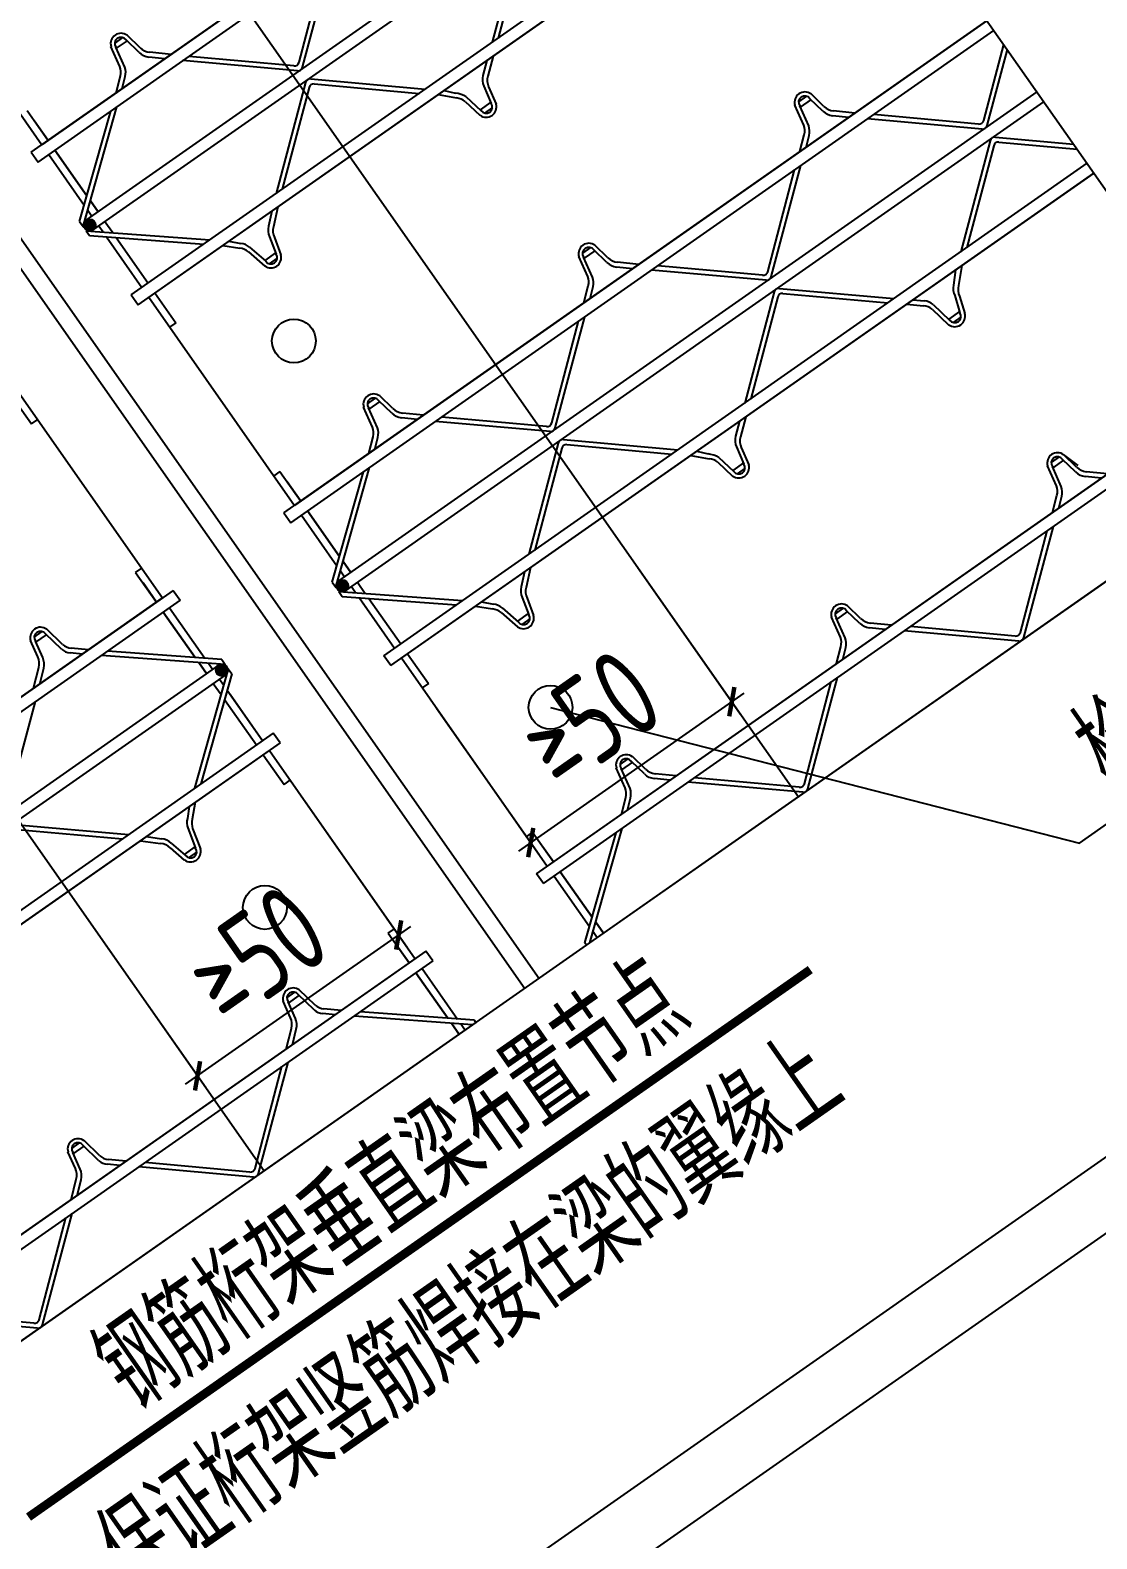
# Model space of a CAD drawing. Header units: millimetres. Extents: x 1089227 to 13101469, y 618865 to 10240562.
# Drawn here: x 2922313 to 2927121, y 4910972 to 4917773 of the extents above; entities that cross this region are included whole.
import ezdxf

# ---------------------------------------------------------------- set-up
doc = ezdxf.new("R2010")
doc.units = ezdxf.units.MM
doc.header["$LTSCALE"] = 1000
doc.header["$PDMODE"] = 3
doc.header["$PDSIZE"] = 200
doc.layers.get('0').update_dxf_attribs({"linetype": 'CONTINUOUS'})
doc.layers.get('Defpoints').update_dxf_attribs({"linetype": 'CONTINUOUS'})
for name, color, linetype in [('DIM', 3, 'CONTINUOUS'), ('文字', 7, 'CONTINUOUS'), ('钢筋桁架', 53, 'CONTINUOUS')]:
    doc.layers.add(name, color=color, linetype=linetype)
doc.styles.add('TSSD_Dimension', font='tssdeng.shx', dxfattribs={"width": 0.75, "bigfont": 'Hztxt.shx'})
doc.styles.add('TSSD_Norm', font='Tssdeng.shx', dxfattribs={"width": 0.7, "bigfont": 'hztxt.shx'})
doc.dimstyles.new('TSSD_100_1', dxfattribs={"dimtxt": 3.5, "dimasz": 1, "dimexe": 1, "dimexo": 2.5, "dimgap": 1, "dimtad": 1, "dimdec": 0, "dimlfac": 100, "dimzin": 0, "dimdsep": 46, "dimtxsty": 'TSSD_Dimension', "dimblk": 'ARCHTICK', "dimblk1": 'ARCHTICK', "dimblk2": 'ARCHTICK', "dimcen": 0, "dimdle": 1, "dimclrt": 7, "dimadec": 0, "dimazin": 0, "dimtfac": 1, "dimtdec": 0, "dimtix": 1, "dimtmove": 2, "dimatfit": 3, "dimfxl": 0, "dimtolj": 1, "dimtzin": 0, "dimarcsym": 0})

# ---------------------------------------------------------------- blocks, each defined once
blk = doc.blocks.new('_ArchTick')
at = {"color": 0, "linetype": 'ByBlock', "const_width": 0.3}
blk.add_lwpolyline([(-0.71, -0.71), (0.71, 0.71)], dxfattribs=at)
blk = doc.blocks.new('*D2435')
at = {"layer": 'Defpoints', "color": 0, "transparency": 16777216}
for p in [(1842377, 3618), (1844037, 3618), (1844037, 2408)]:
    blk.add_point(p, dxfattribs=at)
at = {"layer": 'DIM', "color": 0, "lineweight": -2, "transparency": 16777216}
for p, q in [((1842377, 3518), (1842377, 2308)), ((1844037, 3518), (1844037, 2308)), ((1842277, 2408), (1844137, 2408))]:
    blk.add_line(p, q, dxfattribs=at)
at = {"layer": 'DIM', "color": 0, "lineweight": -2, "transparency": 16777216, "xscale": 100, "yscale": 100, "zscale": 100, "rotation": 180}
blk.add_blockref('_ArchTick', (1842377, 2408), dxfattribs=at)
at = {"layer": 'DIM', "color": 0, "lineweight": -2, "transparency": 16777216, "xscale": 100, "yscale": 100, "zscale": 100}
blk.add_blockref('_ArchTick', (1844037, 2408), dxfattribs=at)
at = {"layer": 'DIM', "color": 7, "transparency": 16777216, "insert": (1843172, 2855), "char_height": 600, "attachment_point": 5, "style": 'TSSD_Dimension'}
blk.add_mtext('\\A1;≥50', dxfattribs=at)
blk = doc.blocks.new('*D2436')
at = {"layer": 'Defpoints', "color": 0, "transparency": 16777216}
for p in [(1845127, 3618), (1846787, 3618), (1845127, 2408)]:
    blk.add_point(p, dxfattribs=at)
at = {"layer": 'DIM', "color": 0, "lineweight": -2, "transparency": 16777216}
for p, q in [((1845127, 3518), (1845127, 2308)), ((1846787, 3518), (1846787, 2308)), ((1846887, 2408), (1845027, 2408))]:
    blk.add_line(p, q, dxfattribs=at)
at = {"layer": 'DIM', "color": 0, "lineweight": -2, "transparency": 16777216, "xscale": 100, "yscale": 100, "zscale": 100, "rotation": 180}
blk.add_blockref('_ArchTick', (1845127, 2408), dxfattribs=at)
at = {"layer": 'DIM', "color": 0, "lineweight": -2, "transparency": 16777216, "xscale": 100, "yscale": 100, "zscale": 100}
blk.add_blockref('_ArchTick', (1846787, 2408), dxfattribs=at)
at = {"layer": 'DIM', "color": 7, "transparency": 16777216, "insert": (1845931, 2868), "char_height": 600, "attachment_point": 5, "style": 'TSSD_Dimension'}
blk.add_mtext('\\A1;≥50', dxfattribs=at)
blk = doc.blocks.new('支座钢筋')
at = {"layer": '钢筋桁架'}
h = blk.add_hatch(color=256, dxfattribs=at)
edge = h.paths.add_edge_path()
edge.add_arc((1845079, 7538.701), 40.319, 0, 360)
h = blk.add_hatch(color=256, dxfattribs=at)
edge = h.paths.add_edge_path()
edge.add_arc((1844085.191, 4560.886), 40.319, 0, 360)
h = blk.add_hatch(color=256, dxfattribs=at)
edge = h.paths.add_edge_path()
edge.add_arc((1845079, 4560.886), 40.319, 0, 360)
at = {"layer": 'DIM'}
for p, q in [((1850842.626, 6038.568), (1850842.626, 1235.911)), ((1845760.914, 3079.56), (1848163.705, 276.94)), ((1848163.705, 276.94), (1849375.321, 276.94))]:
    blk.add_line(p, q, dxfattribs=at)
at = {"layer": 'DIM', "const_width": 58.776}
blk.add_lwpolyline([(1846182.547, 619.861), (1839729.451, 619.861)], dxfattribs=at)
at = {"layer": '钢筋桁架'}
for p, q in [((1842377.194, 11323.827), (1842377.194, 1623.39)), ((1844528.59, 11323.827), (1844528.59, 1623.39)), ((1844646.14, 11323.827), (1844646.14, 1623.39)), ((1846786.997, 11323.827), (1846786.997, 1623.39)), ((1845126.844, 9798.169), (1845126.844, 8168.055)), ((1845126.844, 9798.169), (1845126.844, 8168.055)), ((1845177.622, 8414.245), (1845177.622, 8168.055)), ((1845862.201, 8299.14), (1845890.153, 8444.923)), ((1845886.293, 8276.615), (1845914.257, 8422.445)), ((1846001.395, 8414.245), (1845912.251, 8414.245)), ((1845989.4, 8449.726), (1845924.162, 8449.726)), ((1846022.288, 8302.594), (1845999.305, 8422.445)), ((1846046.386, 8325.088), (1846023.41, 8444.923)), ((1845177.622, 8168.055), (1845177.622, 8327.038)), ((1845038.681, 8168.055), (1845038.681, 8087.417)), ((1845038.681, 8168.055), (1850842.626, 8168.055)), ((1850842.626, 8168.055), (1845126.844, 8168.055)), ((1845738.619, 8168.055), (1845828.028, 8245.224)), ((1845788.912, 8168.055), (1845852.187, 8222.757)), ((1846141.644, 8168.055), (1846058.447, 8239.98)), ((1846191.937, 8168.055), (1846082.613, 8262.412)), ((1845038.257, 7556.283), (1845688.303, 8087.417)), ((1845038.257, 7597.409), (1845637.645, 8087.417)), ((1845038.681, 8087.417), (1850842.626, 8087.417)), ((1845126.844, 8087.417), (1845126.844, 7669.83)), ((1845126.844, 8087.417), (1845126.844, 7669.83)), ((1845126.844, 8087.417), (1845126.844, 7669.83)), ((1845177.622, 7711.342), (1845177.622, 8087.417)), ((1845177.622, 8087.417), (1845177.622, 7711.342)), ((1846827.97, 7586.833), (1846233.756, 8087.417)), ((1846827.93, 7628.137), (1846284.414, 8087.417)), ((1846870.66, 7586.833), (1847464.873, 8087.417)), ((1846870.7, 7628.137), (1847414.216, 8087.417)), ((1845177.622, 7579.02), (1845177.622, 7670.155)), ((1845177.622, 7670.155), (1845177.622, 7579.02)), ((1845038.257, 7597.409), (1845038.257, 7556.283)), ((1845079, 7579.02), (1850842.626, 7579.02)), ((1845126.844, 7628.665), (1845126.844, 7579.02)), ((1845126.844, 7628.665), (1845126.844, 7579.02)), ((1845126.844, 7628.665), (1845126.844, 7579.02)), ((1845038.257, 7521.118), (1845688.303, 6989.985)), ((1845038.257, 7521.118), (1845038.257, 7479.992)), ((1845038.257, 7479.992), (1845637.645, 6989.985)), ((1845079, 7498.381), (1850842.626, 7498.381)), ((1845126.844, 7498.381), (1845126.844, 7448.736)), ((1845126.844, 7498.381), (1845126.844, 7448.736)), ((1845126.844, 7498.381), (1845126.844, 7448.736)), ((1845177.622, 7498.381), (1845177.622, 7407.247)), ((1846827.97, 7490.568), (1846233.756, 6989.985)), ((1846827.93, 7449.264), (1846284.414, 6989.985)), ((1846870.66, 7490.568), (1847464.873, 6989.985)), ((1846870.7, 7449.264), (1847414.216, 6989.985)), ((1848611.105, 7490.568), (1848016.892, 6989.985)), ((1848611.065, 7449.264), (1848067.549, 6989.985)), ((1845126.844, 7407.571), (1845126.844, 6989.985)), ((1845126.844, 7407.571), (1845126.844, 6989.985)), ((1845126.844, 7407.571), (1845126.844, 6989.985)), ((1845177.622, 7366.059), (1845177.622, 6989.985)), ((1845038.681, 6989.985), (1850842.626, 6989.985)), ((1845038.681, 6989.985), (1845038.681, 6909.346)), ((1843986.568, 6909.346), (1843986.568, 6663.156)), ((1844037.347, 6909.346), (1844037.347, 5190.24)), ((1844037.347, 6909.346), (1844037.347, 5190.24)), ((1845038.681, 6909.346), (1850842.626, 6909.346)), ((1850842.626, 6909.346), (1845126.844, 6909.346)), ((1845126.844, 6909.346), (1845126.844, 5190.24)), ((1845126.844, 6909.346), (1845126.844, 5190.24)), ((1845177.622, 6909.346), (1845177.622, 6663.156)), ((1845738.619, 6909.346), (1845821.386, 6827.754)), ((1845788.912, 6909.346), (1845845.545, 6850.22)), ((1846141.644, 6909.346), (1846066.295, 6838.541)), ((1846191.937, 6909.346), (1846090.462, 6816.109)), ((1847515.19, 6909.346), (1847603.856, 6819.798)), ((1847565.482, 6909.346), (1847616.908, 6849.663)), ((1847918.215, 6909.346), (1847837.12, 6841.623)), ((1847968.507, 6909.346), (1847861.287, 6819.19)), ((1845855.56, 6773.838), (1845890.153, 6632.478)), ((1845879.651, 6796.363), (1845914.257, 6654.957)), ((1846030.137, 6775.927), (1845999.305, 6654.957)), ((1846054.235, 6753.433), (1846023.41, 6632.478)), ((1847638.029, 6765.883), (1847666.724, 6632.478)), ((1847662.121, 6788.408), (1847690.828, 6654.957)), ((1847800.962, 6779.008), (1847775.876, 6654.957)), ((1847825.06, 6756.515), (1847799.981, 6632.478)), ((1843986.568, 6663.156), (1844037.347, 6663.156)), ((1845177.622, 6663.156), (1845126.844, 6663.156)), ((1846001.395, 6663.156), (1845912.251, 6663.156)), ((1847777.534, 6663.156), (1847689.064, 6663.156)), ((1845989.4, 6627.675), (1845924.162, 6627.675)), ((1847765.971, 6627.675), (1847700.733, 6627.675)), ((1843117.804, 5347.273), (1843140.78, 5467.108)), ((1843141.902, 5324.779), (1843164.885, 5444.63)), ((1843162.795, 5436.43), (1843251.94, 5436.43)), ((1843174.79, 5471.911), (1843240.028, 5471.911)), ((1843277.898, 5298.8), (1843249.933, 5444.63)), ((1843301.989, 5321.325), (1843274.038, 5467.108)), ((1843986.568, 5436.43), (1843986.568, 5190.24)), ((1843986.568, 5436.43), (1844037.347, 5436.43)), ((1845177.622, 5436.43), (1845126.844, 5436.43)), ((1845177.622, 5436.43), (1845177.622, 5190.24)), ((1845862.201, 5321.325), (1845890.153, 5467.108)), ((1845886.293, 5298.8), (1845914.257, 5444.63)), ((1846001.395, 5436.43), (1845912.251, 5436.43)), ((1845989.4, 5471.911), (1845924.162, 5471.911)), ((1846022.288, 5324.779), (1845999.305, 5444.63)), ((1846046.386, 5347.273), (1846023.41, 5467.108)), ((1847638.772, 5321.325), (1847666.724, 5467.108)), ((1847662.864, 5298.8), (1847690.828, 5444.63)), ((1847777.534, 5436.43), (1847689.064, 5436.43)), ((1847765.971, 5471.911), (1847700.733, 5471.911)), ((1847798.859, 5324.779), (1847775.876, 5444.63)), ((1847822.957, 5347.273), (1847799.981, 5467.108)), ((1849421.907, 5321.325), (1849449.859, 5467.108)), ((1849445.999, 5298.8), (1849473.963, 5444.63)), ((1849561.686, 5436.43), (1849472.275, 5436.43)), ((1849549.106, 5471.911), (1849483.868, 5471.911)), ((1849581.994, 5324.779), (1849559.011, 5444.63)), ((1849606.092, 5347.273), (1849583.116, 5467.108)), ((1843986.568, 5190.24), (1843986.568, 5349.223)), ((1845177.622, 5190.24), (1845177.622, 5349.223)), ((1842972.254, 5190.24), (1843081.577, 5284.598)), ((1843022.546, 5190.24), (1843105.744, 5262.165)), ((1843375.279, 5190.24), (1843312.003, 5244.942)), ((1843425.571, 5190.24), (1843336.162, 5267.409)), ((1845738.619, 5190.24), (1845828.028, 5267.409)), ((1845788.912, 5190.24), (1845852.187, 5244.942)), ((1846141.644, 5190.24), (1846058.447, 5262.165)), ((1846191.937, 5190.24), (1846082.613, 5284.598)), ((1847515.19, 5190.24), (1847604.599, 5267.409)), ((1847565.482, 5190.24), (1847628.758, 5244.942)), ((1847918.215, 5190.24), (1847835.017, 5262.165)), ((1847968.507, 5190.24), (1847859.184, 5284.598)), ((1849298.325, 5190.24), (1849387.734, 5267.409)), ((1849348.618, 5190.24), (1849411.893, 5244.942)), ((1849701.35, 5190.24), (1849618.152, 5262.165)), ((1849751.643, 5190.24), (1849642.319, 5284.598)), ((1844125.51, 5190.24), (1838321.564, 5190.24)), ((1838321.564, 5190.24), (1844037.347, 5190.24)), ((1844125.51, 5109.602), (1838321.564, 5109.602)), ((1842336.22, 4609.018), (1842930.434, 5109.602)), ((1844125.934, 4578.468), (1843475.888, 5109.602)), ((1844125.934, 4619.594), (1843526.545, 5109.602)), ((1843986.568, 5109.602), (1843986.568, 4733.527)), ((1843986.568, 4733.527), (1843986.568, 5109.602)), ((1844037.347, 5109.602), (1844037.347, 4692.015)), ((1844037.347, 5109.602), (1844037.347, 4692.015)), ((1844125.51, 5190.24), (1844125.51, 5109.602)), ((1845038.257, 4619.594), (1845637.645, 5109.602)), ((1845038.257, 4578.468), (1845688.303, 5109.602)), ((1845038.681, 5190.24), (1850842.626, 5190.24)), ((1845038.681, 5190.24), (1845038.681, 5109.602)), ((1845038.681, 5109.602), (1850842.626, 5109.602)), ((1850842.626, 5190.24), (1845126.844, 5190.24)), ((1845126.844, 5109.602), (1845126.844, 4692.015)), ((1845126.844, 5109.602), (1845126.844, 4692.015)), ((1845177.622, 5109.602), (1845177.622, 4733.527)), ((1845177.622, 4733.527), (1845177.622, 5109.602)), ((1846827.97, 4609.018), (1846233.756, 5109.602)), ((1846827.93, 4650.322), (1846284.414, 5109.602)), ((1846870.66, 4609.018), (1847464.873, 5109.602)), ((1846870.7, 4650.322), (1847414.216, 5109.602)), ((1848611.105, 4609.018), (1848016.892, 5109.602)), ((1848611.065, 4650.322), (1848067.549, 5109.602)), ((1848653.795, 4609.018), (1849248.008, 5109.602)), ((1848653.835, 4650.322), (1849197.351, 5109.602)), ((1850394.24, 4609.018), (1849800.027, 5109.602)), ((1850394.2, 4650.322), (1849850.684, 5109.602)), ((1850436.93, 4609.018), (1850842.626, 4950.789)), ((1850436.97, 4650.322), (1850842.626, 4993.108)), ((1844085.191, 4601.205), (1838321.564, 4601.205)), ((1843986.568, 4692.34), (1843986.568, 4601.205)), ((1843986.568, 4601.205), (1843986.568, 4692.34)), ((1844037.347, 4650.85), (1844037.347, 4601.205)), ((1844037.347, 4650.85), (1844037.347, 4601.205)), ((1844125.934, 4619.594), (1844125.934, 4578.468)), ((1845038.257, 4619.594), (1845038.257, 4578.468)), ((1845079, 4601.205), (1850842.626, 4601.205)), ((1845126.844, 4650.85), (1845126.844, 4601.205)), ((1845126.844, 4650.85), (1845126.844, 4601.205)), ((1845177.622, 4692.34), (1845177.622, 4601.205)), ((1845177.622, 4601.205), (1845177.622, 4692.34)), ((1844085.191, 4520.566), (1838321.564, 4520.566)), ((1842336.22, 4512.753), (1842930.434, 4012.17)), ((1844125.934, 4543.303), (1843475.888, 4012.17)), ((1844125.934, 4502.177), (1843526.545, 4012.17)), ((1843986.568, 4520.566), (1843986.568, 4429.432)), ((1844037.347, 4520.566), (1844037.347, 4470.921)), ((1844037.347, 4520.566), (1844037.347, 4470.921)), ((1844125.934, 4543.303), (1844125.934, 4502.177)), ((1845038.257, 4543.303), (1845688.303, 4012.17)), ((1845038.257, 4543.303), (1845038.257, 4502.177)), ((1845038.257, 4502.177), (1845637.645, 4012.17)), ((1845079, 4520.566), (1850842.626, 4520.566)), ((1845126.844, 4520.566), (1845126.844, 4470.921)), ((1845126.844, 4520.566), (1845126.844, 4470.921)), ((1845177.622, 4520.566), (1845177.622, 4429.432)), ((1846827.97, 4512.753), (1846233.756, 4012.17)), ((1846870.66, 4512.753), (1847464.873, 4012.17)), ((1848611.105, 4512.753), (1848016.892, 4012.17)), ((1848653.795, 4512.753), (1849248.008, 4012.17)), ((1850394.24, 4512.753), (1849800.027, 4012.17)), ((1850436.93, 4512.753), (1850842.626, 4170.982)), ((1842336.261, 4471.449), (1842879.777, 4012.17)), ((1843986.568, 4388.244), (1843986.568, 4012.17)), ((1844037.347, 4429.756), (1844037.347, 4012.17)), ((1844037.347, 4429.756), (1844037.347, 4012.17)), ((1844037.347, 4394.609), (1844037.347, 4012.17)), ((1845126.844, 4429.756), (1845126.844, 4012.17)), ((1845126.844, 4429.756), (1845126.844, 4012.17)), ((1845126.844, 4394.609), (1845126.844, 4012.17)), ((1845177.622, 4388.244), (1845177.622, 4012.17)), ((1846827.93, 4471.449), (1846284.414, 4012.17)), ((1846870.7, 4471.449), (1847414.216, 4012.17)), ((1848611.065, 4471.449), (1848067.549, 4012.17)), ((1848653.835, 4471.449), (1849197.351, 4012.17)), ((1850394.2, 4471.449), (1849850.684, 4012.17)), ((1850436.97, 4471.449), (1850842.626, 4128.663)), ((1844125.51, 4012.17), (1838321.564, 4012.17)), ((1844125.51, 3931.531), (1844125.51, 4012.17)), ((1845038.681, 4012.17), (1850842.626, 4012.17)), ((1845038.681, 3931.531), (1845038.681, 4012.17)), ((1844125.51, 3931.531), (1838321.564, 3931.531)), ((1838321.564, 3931.531), (1844037.347, 3931.531)), ((1842972.254, 3931.531), (1843073.729, 3838.294)), ((1843022.546, 3931.531), (1843097.895, 3860.726)), ((1843375.279, 3931.531), (1843318.645, 3872.405)), ((1843425.571, 3931.531), (1843342.804, 3849.939)), ((1843986.568, 3931.531), (1843986.568, 3685.341)), ((1844037.347, 3931.531), (1844037.347, 2212.425)), ((1844037.347, 3931.531), (1844037.347, 2212.425)), ((1845038.681, 3931.531), (1850842.626, 3931.531)), ((1845126.844, 3931.531), (1845126.844, 2212.425)), ((1845126.844, 3931.531), (1845126.844, 2212.425)), ((1850842.626, 3931.531), (1845126.844, 3931.531)), ((1845177.622, 3931.531), (1845177.622, 3685.341)), ((1845738.619, 3931.531), (1845821.386, 3849.939)), ((1845788.912, 3931.531), (1845845.545, 3872.405)), ((1846141.644, 3931.531), (1846066.295, 3860.726)), ((1846191.937, 3931.531), (1846090.462, 3838.294)), ((1847515.19, 3931.531), (1847603.856, 3841.983)), ((1847565.482, 3931.531), (1847616.908, 3871.848)), ((1847918.215, 3931.531), (1847837.12, 3863.808)), ((1847968.507, 3931.531), (1847861.287, 3841.375)), ((1849298.325, 3931.531), (1849385.002, 3857.666)), ((1849348.618, 3931.531), (1849409.161, 3880.133)), ((1849701.35, 3931.531), (1849630.585, 3855.466)), ((1849751.643, 3931.531), (1849657.078, 3833.034)), ((1843109.955, 3775.618), (1843140.78, 3654.663)), ((1843134.054, 3798.112), (1843164.885, 3677.142)), ((1843284.539, 3818.548), (1843249.933, 3677.142)), ((1843308.631, 3796.023), (1843274.038, 3654.663)), ((1845855.56, 3796.023), (1845890.153, 3654.663)), ((1845879.651, 3818.548), (1845914.257, 3677.142)), ((1846030.137, 3798.112), (1845999.305, 3677.142)), ((1846054.235, 3775.618), (1846023.41, 3654.663)), ((1847638.029, 3788.068), (1847666.724, 3654.663)), ((1847662.121, 3810.593), (1847690.828, 3677.142)), ((1847800.962, 3801.193), (1847775.876, 3677.142)), ((1847825.06, 3778.7), (1847799.981, 3654.663)), ((1849419.175, 3803.751), (1849449.859, 3654.663)), ((1849443.266, 3826.276), (1849473.963, 3677.142)), ((1849596.753, 3792.852), (1849559.011, 3677.142)), ((1843162.795, 3685.341), (1843251.94, 3685.341)), ((1843986.568, 3685.341), (1844037.347, 3685.341)), ((1845177.622, 3685.341), (1845126.844, 3685.341)), ((1846001.395, 3685.341), (1845912.251, 3685.341)), ((1847777.534, 3685.341), (1847689.064, 3685.341)), ((1849561.686, 3685.341), (1849472.275, 3685.341)), ((1849620.851, 3770.358), (1849583.116, 3654.663)), ((1843174.79, 3649.86), (1843240.028, 3649.86)), ((1845989.4, 3649.86), (1845924.162, 3649.86)), ((1847765.971, 3649.86), (1847700.733, 3649.86)), ((1849549.106, 3649.86), (1849483.868, 3649.86)), ((1841341.233, 2369.458), (1841364.21, 2489.293)), ((1841365.332, 2346.964), (1841388.314, 2466.815)), ((1841386.656, 2458.615), (1841475.126, 2458.615)), ((1841398.219, 2494.096), (1841463.457, 2494.096)), ((1841501.327, 2320.985), (1841473.362, 2466.815)), ((1841525.418, 2343.51), (1841497.467, 2489.293)), ((1843117.804, 2369.458), (1843140.78, 2489.293)), ((1843141.902, 2346.964), (1843164.885, 2466.815)), ((1843162.795, 2458.615), (1843251.94, 2458.615)), ((1843174.79, 2494.096), (1843240.028, 2494.096)), ((1843277.898, 2320.985), (1843249.933, 2466.815)), ((1843301.989, 2343.51), (1843274.038, 2489.293)), ((1843986.568, 2458.615), (1843986.568, 2212.425)), ((1843986.568, 2458.615), (1844037.347, 2458.615)), ((1845177.622, 2458.615), (1845126.844, 2458.615)), ((1845177.622, 2458.615), (1845177.622, 2212.425)), ((1845862.201, 2343.51), (1845890.153, 2489.293)), ((1845886.293, 2320.985), (1845914.257, 2466.815)), ((1846001.395, 2458.615), (1845912.251, 2458.615)), ((1845989.4, 2494.096), (1845924.162, 2494.096)), ((1846022.288, 2346.964), (1845999.305, 2466.815)), ((1846046.386, 2369.458), (1846023.41, 2489.293)), ((1847638.772, 2343.51), (1847666.724, 2489.293)), ((1847662.864, 2320.985), (1847690.828, 2466.815)), ((1847777.534, 2458.615), (1847689.064, 2458.615)), ((1847765.971, 2494.096), (1847700.733, 2494.096)), ((1847798.859, 2346.964), (1847775.876, 2466.815)), ((1847822.957, 2369.458), (1847799.981, 2489.293)), ((1849421.907, 2343.51), (1849449.859, 2489.293)), ((1849445.999, 2320.985), (1849473.963, 2466.815)), ((1849561.686, 2458.615), (1849472.275, 2458.615)), ((1849549.106, 2494.096), (1849483.868, 2494.096)), ((1849581.994, 2346.964), (1849559.011, 2466.815)), ((1849606.092, 2369.458), (1849583.116, 2489.293)), ((1849620.851, 2373.598), (1849583.116, 2489.293)), ((1843986.568, 2212.425), (1843986.568, 2371.408)), ((1845177.622, 2212.425), (1845177.622, 2371.408)), ((1841195.683, 2212.425), (1841305.007, 2306.783)), ((1841245.976, 2212.425), (1841329.173, 2284.35)), ((1841598.708, 2212.425), (1841535.433, 2267.127)), ((1841649.001, 2212.425), (1841559.591, 2289.594)), ((1842972.254, 2212.425), (1843081.577, 2306.783)), ((1843022.546, 2212.425), (1843105.744, 2284.35)), ((1843375.279, 2212.425), (1843312.003, 2267.127)), ((1843425.571, 2212.425), (1843336.162, 2289.594)), ((1845738.619, 2212.425), (1845828.028, 2289.594)), ((1845788.912, 2212.425), (1845852.187, 2267.127)), ((1846141.644, 2212.425), (1846058.447, 2284.35)), ((1846191.937, 2212.425), (1846082.613, 2306.783)), ((1847515.19, 2212.425), (1847604.599, 2289.594)), ((1847565.482, 2212.425), (1847628.758, 2267.127)), ((1847918.215, 2212.425), (1847835.017, 2284.35)), ((1847968.507, 2212.425), (1847859.184, 2306.783)), ((1849298.325, 2212.425), (1849387.734, 2289.594)), ((1849348.618, 2212.425), (1849411.893, 2267.127)), ((1849701.35, 2212.425), (1849618.152, 2284.35)), ((1849751.643, 2212.425), (1849642.319, 2306.783)), ((1844125.51, 2212.425), (1838321.564, 2212.425)), ((1838321.564, 2212.425), (1844037.347, 2212.425)), ((1844125.51, 2131.787), (1844125.51, 2212.425)), ((1845038.681, 2212.425), (1850842.626, 2212.425)), ((1845038.681, 2131.787), (1845038.681, 2212.425)), ((1850842.626, 2212.425), (1845126.844, 2212.425)), ((1844125.51, 2131.787), (1838321.564, 2131.787)), ((1840510.396, 1631.203), (1839916.182, 2131.787)), ((1840510.355, 1672.507), (1839966.839, 2131.787)), ((1840553.085, 1631.203), (1841147.299, 2131.787)), ((1840553.126, 1672.507), (1841096.642, 2131.787)), ((1842293.531, 1631.203), (1841699.317, 2131.787)), ((1842293.49, 1672.507), (1841749.974, 2131.787)), ((1842336.22, 1631.203), (1842930.434, 2131.787)), ((1842336.261, 1672.507), (1842879.777, 2131.787)), ((1844098.107, 1623.39), (1843475.888, 2131.787)), ((1844125.934, 1641.779), (1843526.545, 2131.787)), ((1843986.568, 1755.712), (1843986.568, 2131.787)), ((1843986.568, 2131.787), (1843986.568, 1755.712)), ((1844037.347, 2131.787), (1844037.347, 1714.2)), ((1844037.347, 2131.787), (1844037.347, 1714.2)), ((1844037.347, 2131.787), (1844037.347, 1714.2)), ((1845038.257, 1641.779), (1845637.645, 2131.787)), ((1845038.681, 2131.787), (1850842.626, 2131.787)), ((1845066.084, 1623.39), (1845688.303, 2131.787)), ((1845126.844, 2131.787), (1845126.844, 1714.2)), ((1845126.844, 2131.787), (1845126.844, 1714.2)), ((1845126.844, 2131.787), (1845126.844, 1714.2)), ((1845177.622, 1755.712), (1845177.622, 2131.787)), ((1845177.622, 2131.787), (1845177.622, 1755.712)), ((1846827.97, 1631.203), (1846233.756, 2131.787)), ((1846827.93, 1672.507), (1846284.414, 2131.787)), ((1846870.66, 1631.203), (1847464.873, 2131.787)), ((1846870.7, 1672.507), (1847414.216, 2131.787)), ((1848611.105, 1631.203), (1848016.892, 2131.787)), ((1848611.065, 1672.507), (1848067.549, 2131.787)), ((1848653.795, 1631.203), (1849248.008, 2131.787)), ((1848653.835, 1672.507), (1849197.351, 2131.787)), ((1843986.568, 1623.39), (1843986.568, 1714.525)), ((1843986.568, 1714.525), (1843986.568, 1623.39)), ((1844037.347, 1673.035), (1844037.347, 1623.39)), ((1844037.347, 1673.035), (1844037.347, 1623.39)), ((1844037.347, 1673.035), (1844037.347, 1623.39)), ((1844125.51, 1623.39), (1844125.934, 1641.779)), ((1845038.681, 1623.39), (1845038.257, 1641.779)), ((1845126.844, 1673.035), (1845126.844, 1623.39)), ((1845126.844, 1673.035), (1845126.844, 1623.39)), ((1845126.844, 1673.035), (1845126.844, 1623.39)), ((1845177.622, 1623.39), (1845177.622, 1714.525)), ((1845177.622, 1714.525), (1845177.622, 1623.39)), ((1838321.564, 1623.39), (1844037.347, 1623.39)), ((1844125.51, 1623.39), (1838321.564, 1623.39)), ((1842377.194, 1623.39), (1850842.626, 1623.39)), ((1845038.681, 1623.39), (1850842.626, 1623.39)), ((1850842.626, 1623.39), (1845126.844, 1623.39)), ((1841668.554, -1564.27), (1850450.483, -1564.27)), ((1842273.232, -1987.452), (1849857.883, -1987.452))]:
    blk.add_line(p, q, dxfattribs=at)
for centre, radius in [((1845079, 7538.701), 40.319), ((1845760.914, 6104.662), 148.138), ((1844085.191, 4560.886), 40.319), ((1845079, 4560.886), 40.319), ((1843403.277, 3079.56), 148.138), ((1845760.914, 3079.56), 148.138)]:
    blk.add_circle(centre, radius, dxfattribs=at)
for centre, radius, start, end in [((1845956.781, 8422.445), 69.763, 18.7964027, 161.2035973), ((1845956.781, 8422.445), 42.524, 0, 180), ((1845756.022, 8328.651), 110.204, 310.7974792, 344.4671797), ((1845780.114, 8306.126), 110.204, 310.8437833, 344.4671797), ((1846130.52, 8323.349), 110.204, 190.8552953, 229.1562167), ((1846154.619, 8345.84), 110.204, 190.8537792, 229.2025208), ((1846849.315, 7653.35), 33.061, 229.6961178, 310.3038822), ((1846849.315, 7612.081), 33.061, 229.7886035, 310.2113965), ((1846849.315, 7424.051), 33.061, 49.6961178, 130.3038822), ((1846849.315, 7465.32), 33.061, 49.7886035, 130.2113965), ((1845773.472, 6766.851), 110.204, 15.5328203, 49.1562167), ((1846138.369, 6755.172), 110.204, 130.8437833, 169.1447047), ((1847517.644, 6729.082), 156.183, 22.3244453, 50.5382876), ((1847909.194, 6758.254), 110.204, 130.8437833, 169.1447047), ((1845749.381, 6744.326), 110.204, 15.5328203, 49.2025208), ((1846162.468, 6732.682), 110.204, 130.7974792, 169.1462208), ((1847531.85, 6736.371), 110.204, 15.5328203, 49.2025208), ((1847933.293, 6735.763), 110.204, 130.7974792, 169.1462208), ((1845956.781, 6654.957), 69.763, 198.7964027, 341.2035973), ((1845956.781, 6654.957), 42.524, 180, 0), ((1847733.352, 6654.957), 69.763, 198.7964027, 341.2035973), ((1847733.352, 6654.957), 42.524, 180, 0), ((1843207.409, 5444.63), 69.763, 18.7964027, 161.2035973), ((1845956.781, 5444.63), 69.763, 18.7964027, 161.2035973), ((1847733.352, 5444.63), 69.763, 18.7964027, 161.2035973), ((1849516.487, 5444.63), 69.763, 18.7964027, 161.2035973), ((1843207.409, 5444.63), 42.524, 0, 180), ((1845956.781, 5444.63), 42.524, 0, 180), ((1847733.352, 5444.63), 42.524, 0, 180), ((1849516.487, 5444.63), 42.524, 0, 180), ((1843009.572, 5368.025), 110.204, 310.7974792, 349.1462208), ((1843033.67, 5345.534), 110.204, 310.8437833, 349.1447047), ((1843408.168, 5350.836), 110.204, 195.5328203, 229.2025208), ((1845756.022, 5350.836), 110.204, 310.7974792, 344.4671797), ((1846130.52, 5345.534), 110.204, 190.8552953, 229.1562167), ((1846154.619, 5368.025), 110.204, 190.8537792, 229.2025208), ((1847532.593, 5350.836), 110.204, 310.7974792, 344.4671797), ((1847907.091, 5345.534), 110.204, 190.8552953, 229.1562167), ((1847931.19, 5368.025), 110.204, 190.8537792, 229.2025208), ((1849315.728, 5350.836), 110.204, 310.7974792, 344.4671797), ((1849690.226, 5345.534), 110.204, 190.8552953, 229.1562167), ((1849714.325, 5368.025), 110.204, 190.8537792, 229.2025208), ((1843384.077, 5328.311), 110.204, 195.5328203, 229.1562167), ((1845780.114, 5328.311), 110.204, 310.8437833, 344.4671797), ((1847556.684, 5328.311), 110.204, 310.8437833, 344.4671797), ((1849339.82, 5328.311), 110.204, 310.8437833, 344.4671797), ((1846849.315, 4675.535), 33.061, 229.6961178, 310.3038822), ((1846849.315, 4634.266), 33.061, 229.7886035, 310.2113965), ((1848632.45, 4675.535), 33.061, 229.6961178, 310.3038822), ((1848632.45, 4634.266), 33.061, 229.7886035, 310.2113965), ((1850415.585, 4675.535), 33.061, 229.6961178, 310.3038822), ((1850415.585, 4634.266), 33.061, 229.7886035, 310.2113965), ((1846849.315, 4487.505), 33.061, 49.7886035, 130.2113965), ((1848632.45, 4487.505), 33.061, 49.7886035, 130.2113965), ((1850415.585, 4487.505), 33.061, 49.7886035, 130.2113965), ((1846849.315, 4446.236), 33.061, 49.6961178, 130.3038822), ((1848632.45, 4446.236), 33.061, 49.6961178, 130.3038822), ((1850415.585, 4446.236), 33.061, 49.6961178, 130.3038822), ((1849337.087, 3796.764), 110.204, 15.5328203, 49.1562167), ((1843001.723, 3754.867), 110.204, 10.8537792, 49.2025208), ((1843025.822, 3777.357), 110.204, 10.8552953, 49.1562167), ((1843390.718, 3789.037), 110.204, 130.8437833, 164.4671797), ((1843414.81, 3766.511), 110.204, 130.7974792, 164.4671797), ((1845749.381, 3766.511), 110.204, 15.5328203, 49.2025208), ((1845773.472, 3789.037), 110.204, 15.5328203, 49.1562167), ((1846138.369, 3777.357), 110.204, 130.8437833, 169.1447047), ((1846162.468, 3754.867), 110.204, 130.7974792, 169.1462208), ((1847531.85, 3758.556), 110.204, 15.5328203, 49.2025208), ((1847517.644, 3751.267), 156.183, 22.3244453, 50.5382876), ((1847909.194, 3780.439), 110.204, 130.8437833, 169.1447047), ((1847933.293, 3757.948), 110.204, 130.7974792, 169.1462208), ((1849312.996, 3774.239), 110.204, 15.5328203, 49.2025208), ((1849702.323, 3776.257), 106.866, 132.1664071, 171.0665567), ((1849729.084, 3749.607), 110.204, 130.7974792, 169.1462208), ((1843207.409, 3677.142), 42.524, 180, 0), ((1845956.781, 3677.142), 42.524, 180, 0), ((1847733.352, 3677.142), 42.524, 180, 0), ((1849516.487, 3677.142), 42.524, 180, 0), ((1843207.409, 3677.142), 69.763, 198.7964027, 341.2035973), ((1845956.781, 3677.142), 69.763, 198.7964027, 341.2035973), ((1847733.352, 3677.142), 69.763, 198.7964027, 341.2035973), ((1849516.487, 3677.142), 69.763, 198.7964027, 341.2035973), ((1841430.838, 2466.815), 69.763, 18.7964027, 161.2035973), ((1841430.838, 2466.815), 42.524, 0, 180), ((1843207.409, 2466.815), 69.763, 18.7964027, 161.2035973), ((1843207.409, 2466.815), 42.524, 0, 180), ((1845956.781, 2466.815), 69.763, 18.7964027, 161.2035973), ((1845956.781, 2466.815), 42.524, 0, 180), ((1847733.352, 2466.815), 69.763, 18.7964027, 161.2035973), ((1847733.352, 2466.815), 42.524, 0, 180), ((1849516.487, 2466.815), 69.763, 18.7964027, 161.2035973), ((1849516.487, 2466.815), 42.524, 0, 180), ((1841233.001, 2390.21), 110.204, 310.7974792, 349.1462208), ((1841257.1, 2367.719), 110.204, 310.8437833, 349.1447047), ((1843009.572, 2390.21), 110.204, 310.7974792, 349.1462208), ((1843033.67, 2367.719), 110.204, 310.8437833, 349.1447047), ((1846130.52, 2367.719), 110.204, 190.8552953, 229.1562167), ((1846154.619, 2390.21), 110.204, 190.8537792, 229.2025208), ((1847907.091, 2367.719), 110.204, 190.8552953, 229.1562167), ((1847931.19, 2390.21), 110.204, 190.8537792, 229.2025208), ((1849690.226, 2367.719), 110.204, 190.8552953, 229.1562167), ((1849714.325, 2390.21), 110.204, 190.8537792, 229.2025208), ((1841607.506, 2350.496), 110.204, 195.5328203, 229.1562167), ((1841631.597, 2373.021), 110.204, 195.5328203, 229.2025208), ((1843384.077, 2350.496), 110.204, 195.5328203, 229.1562167), ((1843408.168, 2373.021), 110.204, 195.5328203, 229.2025208), ((1845756.022, 2373.021), 110.204, 310.7974792, 344.4671797), ((1845780.114, 2350.496), 110.204, 310.8437833, 344.4671797), ((1847532.593, 2373.021), 110.204, 310.7974792, 344.4671797), ((1847556.684, 2350.496), 110.204, 310.8437833, 344.4671797), ((1849315.728, 2373.021), 110.204, 310.7974792, 344.4671797), ((1849339.82, 2350.496), 110.204, 310.8437833, 344.4671797), ((1840531.74, 1697.72), 33.061, 229.6961178, 310.3038822), ((1842314.875, 1697.72), 33.061, 229.6961178, 310.3038822), ((1846849.315, 1697.72), 33.061, 229.6961178, 310.3038822), ((1848632.45, 1697.72), 33.061, 229.6961178, 310.3038822), ((1840531.74, 1656.451), 33.061, 229.7886035, 310.2113965), ((1842314.875, 1656.451), 33.061, 229.7886035, 310.2113965), ((1846849.315, 1656.451), 33.061, 229.7886035, 310.2113965), ((1848632.45, 1656.451), 33.061, 229.7886035, 310.2113965)]:
    blk.add_arc(centre, radius, start, end, dxfattribs=at)
at = {"layer": '文字', "style": 'TSSD_Norm', "width": 0.7}
for s, p in [('钢筋桁架垂直梁布置节点', (1840720.11, 756.318)), ('栓钉', (1848543.791, 386.372)), ('保证桁架竖筋焊接在梁的翼缘上', (1840016.295, -269.751))]:
    blk.add_text(s, height=600, dxfattribs=at).set_placement(p)
at = {"layer": 'DIM'}
for base, p1, p2, angle, picture, middle in [((1844037.347, 2407.889), (1842377.194, 3618.189), (1844037.347, 3618.189), 0, '*D2435', (1843172.234, 2855.432)), ((1845126.844, 2407.572), (1846786.997, 3618.189), (1845126.844, 3618.189), 180, '*D2436', (1845930.977, 2868.47))]:
    dim = blk.add_linear_dim(base=base, p1=p1, p2=p2, angle=angle, text='≥50', dimstyle='TSSD_100_1', override={"dimtxt": 600, "dimasz": 100, "dimexe": 100, "dimexo": 100, "dimdle": 100}, dxfattribs=at)
    dim.commit()
    dim.dimension.update_dxf_attribs({"geometry": picture, "text_midpoint": middle, "dimtype": 129})

msp = doc.modelspace()

# ---------------------------------------------------------------- block references
at = {"xscale": 0.6666666666666665, "yscale": 0.6666666666666665, "zscale": 0.6666666666666665, "rotation": 35.00532206532387}
msp.add_blockref('支座钢筋', (1917929.662, 4207154.878), dxfattribs=at)

doc.saveas('drawing.dxf')
